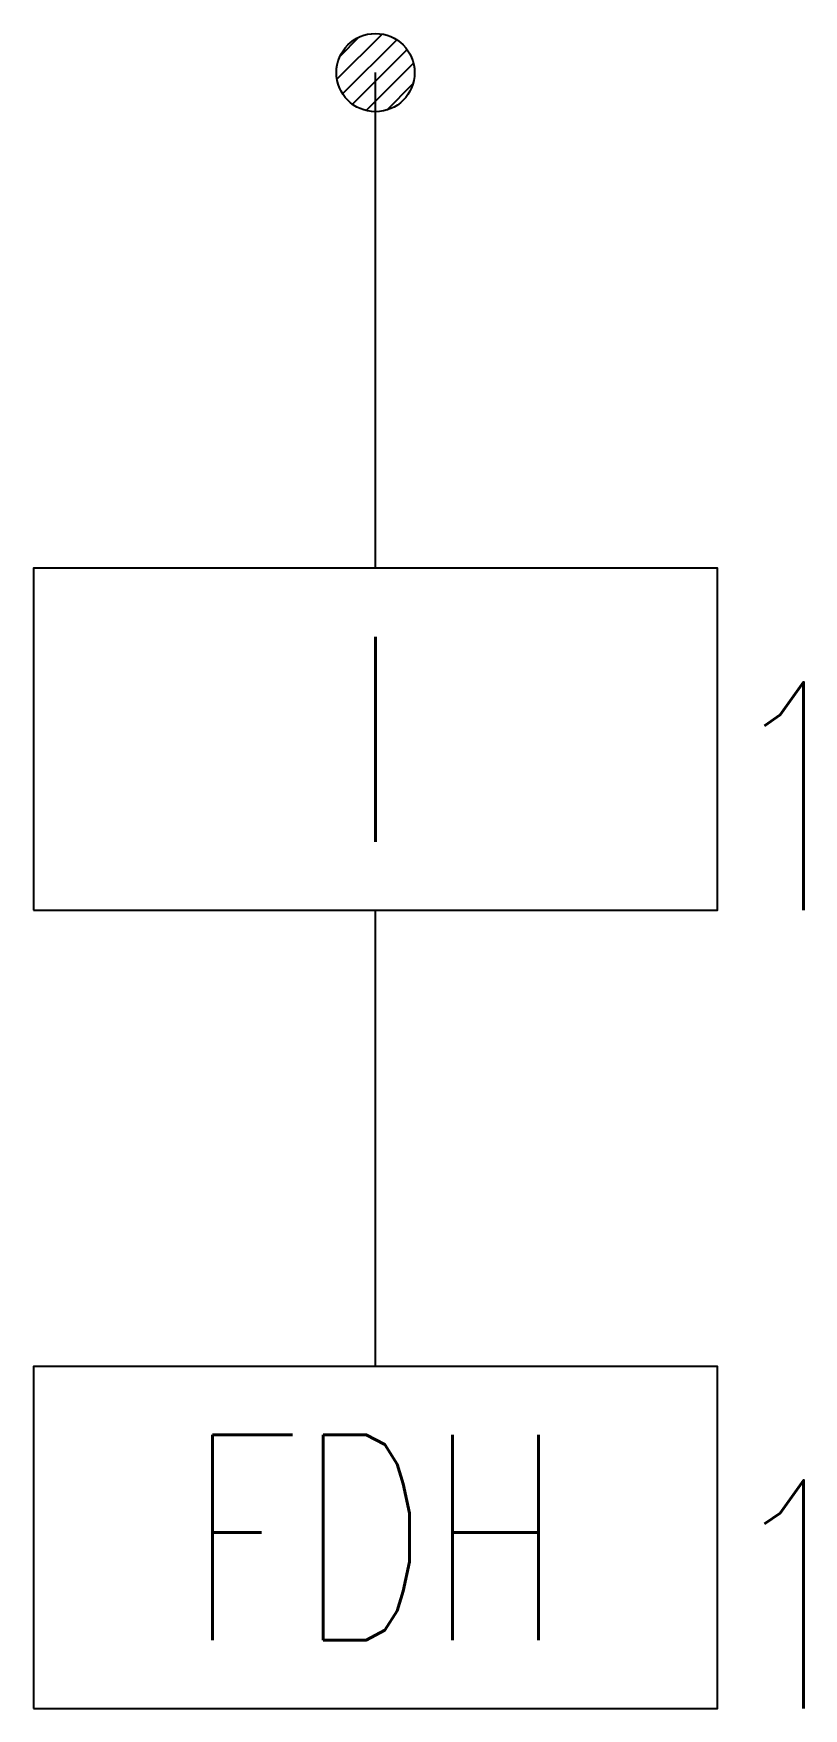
# Model space of a CAD drawing. Header units: millimetres. Extents: x 0 to 675, y 546 to 2015.
import ezdxf

# ---------------------------------------------------------------- set-up
doc = ezdxf.new("R2010")
doc.units = ezdxf.units.MM
doc.header["$LTSCALE"] = 1000
doc.header["$PDMODE"] = 1
doc.header["$PDSIZE"] = 1
doc.layers.add('E-ANNO-TEXT', color=6, linetype='Continuous')
doc.layers.add('E-EQUIP', color=4, linetype='Continuous')
doc.styles.add('E-TEXT', font='romans.shx', dxfattribs={"width": 0.8, "bigfont": 'hztxt.shx'})

# ---------------------------------------------------------------- blocks, each defined once
blk = doc.blocks.new('FA-输入模块')
blk.add_lwpolyline([(-3, 0), (3, 0), (3, 3), (-3, 3)], close=True)
at = {"color": 6, "insert": (0, 1.5), "char_height": 1.8, "width": 6, "attachment_point": 5, "line_spacing_factor": 0.6, "style": 'E-TEXT'}
blk.add_mtext('{\\W0.7;I}', dxfattribs=at)
blk = doc.blocks.new('FA-11-防火阀(280°C熔断关闭)')
blk.add_lwpolyline([(-3, -1.5), (3, -1.5), (3, 1.5), (-3, 1.5)], close=True)
for p in [(0, 1.5), (3, 0), (-3, 0), (0, -1.5)]:
    blk.add_point(p)
at = {"color": 6, "insert": (0, 0), "char_height": 1.8, "width": 6, "attachment_point": 5, "line_spacing_factor": 0.6, "style": 'E-TEXT'}
blk.add_mtext('{\\W0.7;FDH}', dxfattribs=at)

msp = doc.modelspace()

# ---------------------------------------------------------------- hatches: boundary and pattern name
at = {"layer": 'E-ANNO-TEXT'}
h = msp.add_hatch(dxfattribs=at)
h.set_pattern_fill('ANSI31', color=11, scale=100, style=0)
h.set_pattern_definition([(45, (-381152.82, -218630.726), (-8.83883476, 8.83883476), [])])
h.paths.add_polyline_path([(334.3, 1980.4, 1), (265.7, 1980.4, 1)])

# ---------------------------------------------------------------- linework, layer by layer
at = {"layer": 'E-ANNO-TEXT', "color": 11}
for p, q in [((300, 1545.3), (300, 1980.4)), ((300, 845.7), (300, 1245.7))]:
    msp.add_line(p, q, dxfattribs=at)
msp.add_circle((300, 1980.4), 34.3, dxfattribs=at)

# ---------------------------------------------------------------- block references
at = {"layer": 'E-EQUIP', "xscale": 100, "yscale": 100, "zscale": 100}
for name, p in [('FA-输入模块', (300, 1245.7)), ('FA-11-防火阀(280°C熔断关闭)', (300, 695.7))]:
    msp.add_blockref(name, p, dxfattribs=at)

# ---------------------------------------------------------------- texts
at = {"layer": 'E-ANNO-TEXT', "color": 6, "style": 'E-TEXT', "width": 0.8}
for p in [(600, 1245.7), (600, 545.7)]:
    msp.add_text('1', height=200, rotation=0, dxfattribs=at).set_placement(p)

doc.saveas('drawing.dxf')
